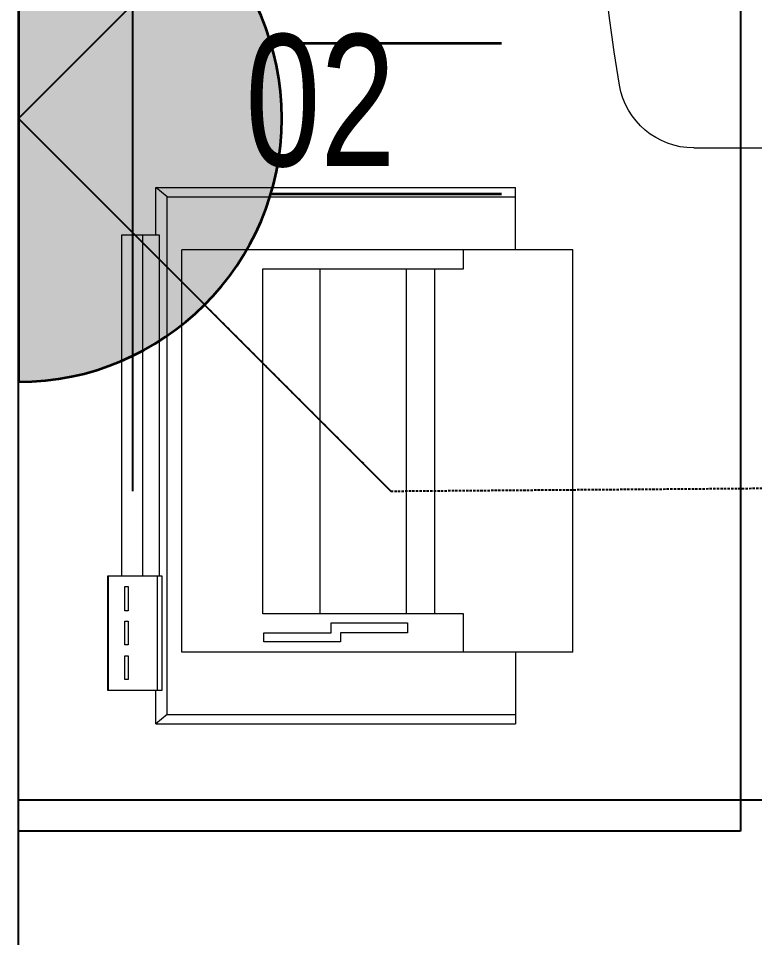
# Model space of a CAD drawing. Extents: x -178977 to 231842, y -29287 to 19916.
# Drawn here: x 29316 to 29805, y 2548 to 3159 of the extents above; entities that cross this region are included whole.
import ezdxf
from ezdxf.enums import TextEntityAlignment as Align

# ---------------------------------------------------------------- set-up
doc = ezdxf.new("R2010")
doc.units = 0
doc.header["$LTSCALE"] = 0.25
doc.linetypes.add('DASHDOT', pattern=[25.4, 12.7, -6.35, 0, -6.35])
doc.linetypes.add('HIDDEN', pattern=[9.525, 6.35, -3.175])
for name, color, linetype, lineweight in [('01-First Floor-FUR$0$72_EGR_EQP_TAG', 142, 'Continuous', 5), ('01-First Floor-FUR$0$LOADING', 253, 'Continuous', 5), ('01-First Floor-FUR$0$Walls', 251, 'Continuous', 5), ('E-LITE-CLNG-CNDT', 6, 'DASHDOT', 35), ('E-LITE-EXIT-NUMB', 6, 'Continuous', 25), ('E-POWR-FLOR-CNDT', 6, 'HIDDEN', 25), ('E-POWR-WALL @ 100', 4, 'Continuous', 35)]:
    doc.layers.add(name, color=color, linetype=linetype, lineweight=lineweight)
doc.layers.add('01-First Floor-FUR$0$FALSE CEILING', color=251, linetype='Continuous')
doc.styles.add('01-First Floor-FUR$0$X3G_ENTITY_257CFD', font='swisscl.ttf', dxfattribs={"height": 200})
doc.styles.add('DC_SIMPLEX', font='SIMPLEX.shx', dxfattribs={"width": 0.7})

# ---------------------------------------------------------------- blocks, each defined once
blk = doc.blocks.new('01-First Floor-FUR$0$ITPPLT2C-P')
at = {"color": 0}
for p, q in [((0.02286, 0.03177), (0.26184, 0.03177)), ((0.03041, 0.02557), (0.02286, 0.03177)), ((0.02286, 0), (0.02286, 0.03177)), ((0.26184, -0.00959), (0.26184, 0.03177)), ((0.03041, -0.31823), (0.03041, 0.02557)), ((0.03041, 0.02557), (0.26184, 0.02557)), ((0, 0), (0, -0.22622)), ((0.02518, 0), (0, 0)), ((0.01395, 0), (0.01395, -0.22622)), ((0.02518, 0), (0.01395, 0)), ((0.02518, -0.22622), (0.02518, 0)), ((0.0401, -0.27688), (0.0401, -0.00959)), ((0.3, -0.00959), (0.0401, -0.00959)), ((0.22741, -0.02218), (0.22741, -0.00959)), ((0.3, -0.27688), (0.3, -0.00959)), ((0.09395, -0.2515), (0.09395, -0.02218)), ((0.09395, -0.02218), (0.22741, -0.02218)), ((0.13211, -0.2515), (0.13211, -0.02218)), ((0.18945, -0.2515), (0.18945, -0.02218)), ((0.20824, -0.2515), (0.20824, -0.02218)), ((-0.0091, -0.22622), (0.02673, -0.22622)), ((-0.0091, -0.30235), (-0.0091, -0.22622)), ((-0.00872, -0.22622), (0.02363, -0.22622)), ((-0.00872, -0.30235), (-0.00872, -0.22622)), ((0, -0.22622), (0.02518, -0.22622)), ((0.01395, -0.22622), (0.02518, -0.22622)), ((0.02363, -0.22622), (0.02363, -0.30235)), ((0.02673, -0.22622), (0.02673, -0.30235)), ((0.00232, -0.24947), (0.00232, -0.23339)), ((0.00232, -0.23339), (0.00446, -0.23339)), ((0.00446, -0.23339), (0.00446, -0.24947)), ((0.00446, -0.24947), (0.00232, -0.24947)), ((0.00232, -0.27213), (0.00232, -0.25625)), ((0.00232, -0.25625), (0.00446, -0.25625)), ((0.00446, -0.25625), (0.00446, -0.27213)), ((0.22741, -0.2515), (0.09395, -0.2515)), ((0.22741, -0.27688), (0.22741, -0.2515)), ((0.13947, -0.2575), (0.19003, -0.2575)), ((0.13947, -0.26409), (0.13947, -0.2575)), ((0.19003, -0.2575), (0.19003, -0.26409)), ((0.09472, -0.2701), (0.09472, -0.26409)), ((0.09472, -0.26409), (0.13947, -0.26409)), ((0.19003, -0.26409), (0.14567, -0.26409)), ((0.14567, -0.26409), (0.14567, -0.2701)), ((0.00446, -0.27213), (0.00232, -0.27213)), ((0.14567, -0.2701), (0.09472, -0.2701)), ((0.00232, -0.29499), (0.00232, -0.2793)), ((0.00232, -0.2793), (0.00446, -0.2793)), ((0.00446, -0.2793), (0.00446, -0.29499)), ((0.3, -0.27688), (0.0401, -0.27688)), ((0.26184, -0.27688), (0.26184, -0.32462)), ((0.00446, -0.29499), (0.00232, -0.29499)), ((0.02673, -0.30235), (-0.0091, -0.30235)), ((0.02363, -0.30235), (-0.00872, -0.30235)), ((0.02286, -0.32462), (0.02286, -0.30235)), ((0.03041, -0.31823), (0.02286, -0.32462)), ((0.03041, -0.31823), (0.26184, -0.31823)), ((0.02286, -0.32462), (0.26184, -0.32462))]:
    blk.add_line(p, q, dxfattribs=at)
blk = doc.blocks.new('01-First Floor-FUR$0$GF21018-P')
at = {"color": 0}
blk.add_line((0.22049, 0.47563), (0.22049, 0.0675), dxfattribs=at)
for centre, radius, start, end in [((-0.0001, -0.52948), 1.06948, 80.36712, 99.63288), ((0.17049, 0.47563), 0.05, 0, 80.36712)]:
    blk.add_arc(centre, radius, start, end, dxfattribs=at)
blk = doc.blocks.new('01-First Floor-FUR')
at = {"layer": '01-First Floor-FUR$0$FALSE CEILING'}
for p, q in [((29795.56, 4520, -0.1), (29795.56, 2619.1, -0.1)), ((29795.56, 2619.1, -0.1), (29315.56, 2619.1, -0.1))]:
    blk.add_line(p, q, dxfattribs=at)
at = {"layer": '01-First Floor-FUR$0$FALSE CEILING', "linetype": 'Continuous'}
blk.add_line((29315.56, 2640), (32976, 2640), dxfattribs=at)
at = {"layer": '01-First Floor-FUR$0$FALSE CEILING'}
blk.add_lwpolyline([(29315.56, 5000), (32976, 5000), (32976, 1440), (29315.56, 1440)], close=True, dxfattribs=at)
at = {"layer": '01-First Floor-FUR$0$LOADING'}
for p, q in [((29795.56, 4520, -0.1), (29795.56, 2619.1, -0.1)), ((29795.56, 2619.1, -0.1), (29315.56, 2619.1, -0.1))]:
    blk.add_line(p, q, dxfattribs=at)
at = {"layer": '01-First Floor-FUR$0$Walls'}
blk.add_line((29315.56, 2540), (29315.56, 5000), dxfattribs=at)
at = {"layer": '01-First Floor-FUR$0$LOADING', "extrusion": (7.77426e-06, 2.24021e-05, 1), "xscale": -1000, "yscale": 1000.000000000001, "zscale": 1000, "rotation": 90.00141075505213}
blk.add_blockref('01-First Floor-FUR$0$GF21018-P', (30240.04, 3293.57, 0.21), dxfattribs=at)
at = {"layer": '01-First Floor-FUR$0$LOADING', "extrusion": (-7.77425e-06, 2.55393e-17, -1), "xscale": -1000, "yscale": 999.9999999999978, "zscale": 1000}
blk.add_blockref('01-First Floor-FUR$0$ITPPLT2C-P', (-29384.06, 3014.98, -0.13), dxfattribs=at)
at = {"layer": '01-First Floor-FUR$0$72_EGR_EQP_TAG', "insert": (29516.26, 3148.5, -0.1), "char_height": 87.473, "attachment_point": 2, "style": '01-First Floor-FUR$0$X3G_ENTITY_257CFD'}
blk.add_mtext('02', dxfattribs=at)
blk = doc.blocks.new('*U82')
h = blk.add_hatch(color=253)
edge = h.paths.add_edge_path()
edge.add_line((-1.75, 0), (1.75, 0))
edge.add_arc((0, 0), 1.75, 180, 360, ccw=False)
for p, q in [((-0.5, -1.6771), (-0.5, -3.2113)), ((0.5, -1.6771), (0.5, -3.2113))]:
    blk.add_line(p, q)
blk.add_lwpolyline([(-1.75, 0, 1), (1.75, 0)], format="xyb", close=True)
at = {"layer": 'Defpoints'}
for p, q in [((-2.4749, -2.4749), (0, 0)), ((2.4749, -2.4749), (0, 0)), ((2.4749, -0.7582), (-2.4749, -0.7582))]:
    blk.add_line(p, q, dxfattribs=at)
at = {"layer": 'E-LITE-EXIT-NUMB', "style": 'DC_SIMPLEX', "width": 0.7, "flags": 8}
blk.add_attdef('TYPE', text='', height=2, rotation=360, dxfattribs=at).set_placement((-2.682, 5.2383), align=Align.RIGHT)
blk.add_attdef('CIRCUIT', (2.682, 5.2383), '', height=2, rotation=360, dxfattribs=at)

msp = doc.modelspace()

# ---------------------------------------------------------------- linework, layer by layer
at = {"layer": 'E-POWR-FLOR-CNDT'}
msp.add_lwpolyline([(29439.31, 2968.82), (29563.05, 2845.07), (32626.45, 2868.7, -0.416475), (32727.22, 2768.71), (32727.22, 2680.56), (32851.06, 2556.91)], format="xyb", dxfattribs=at)

# ---------------------------------------------------------------- block references
at = {"layer": 'E-LITE-CLNG-CNDT'}
msp.add_blockref('01-First Floor-FUR', (0, 0), dxfattribs=at)
at = {"layer": 'E-POWR-WALL @ 100', "xscale": 100, "yscale": 100, "zscale": 100, "rotation": 90.00000000000001}
msp.add_blockref('*U82', (29315.56, 3092.56), dxfattribs=at)

doc.saveas('drawing.dxf')
